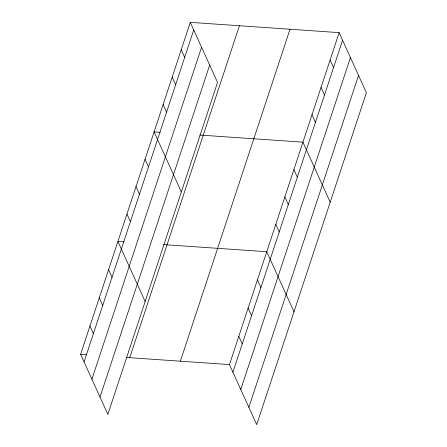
<?xml version="1.0" encoding="UTF-8"?>
<svg xmlns="http://www.w3.org/2000/svg" width="447" height="447" viewBox="0 0 447 447"><rect width="100%" height="100%" fill="white"/><g stroke="black" fill="none" stroke-linecap="round" stroke-linejoin="round"><path stroke-width="0.67" d="M190.288 22.35L217.533 82.416L107.861 414.369L80.616 354.303L190.288 22.35L339.139 32.631L366.384 92.697L256.712 424.65L229.467 364.584L339.139 32.631M84.064 361.908L193.735 29.949M91.914 379.218L201.586 47.265M100.011 397.059L209.682 65.1M129.736 357.695L239.408 25.742M180.348 361.193L290.019 29.239M232.915 372.183L342.586 40.23M240.765 389.499L350.442 57.546M248.862 407.334L358.533 75.381M160.233 132.318L154.098 131.893L181.342 191.959M199.803 135.05L302.949 142.174L330.193 202.24M124.042 241.866L117.902 241.441L145.152 301.507M163.613 244.598L266.753 251.722L294.003 311.788M80.616 354.303L86.757 354.728M126.322 357.46L229.467 364.584M330.093 60.015L333.54 67.62M321.041 87.405L324.488 95.004M311.995 114.79L315.442 122.389M293.897 169.564L297.344 177.163M284.851 196.948L288.298 204.547M275.805 224.333L279.252 231.937M181.236 49.734L184.689 57.339M172.19 77.124L175.637 84.723M257.433 279.934L260.88 287.538M163.144 104.509L166.591 112.108M248.113 308.151L251.56 315.755M238.787 336.368L242.235 343.972M145.046 159.283L148.493 166.882M136 186.667L139.447 194.266M126.954 214.052L130.401 221.656M108.582 269.653L112.029 277.257M99.256 297.87L102.709 305.474M89.936 326.087L93.384 333.691"/></g></svg>
